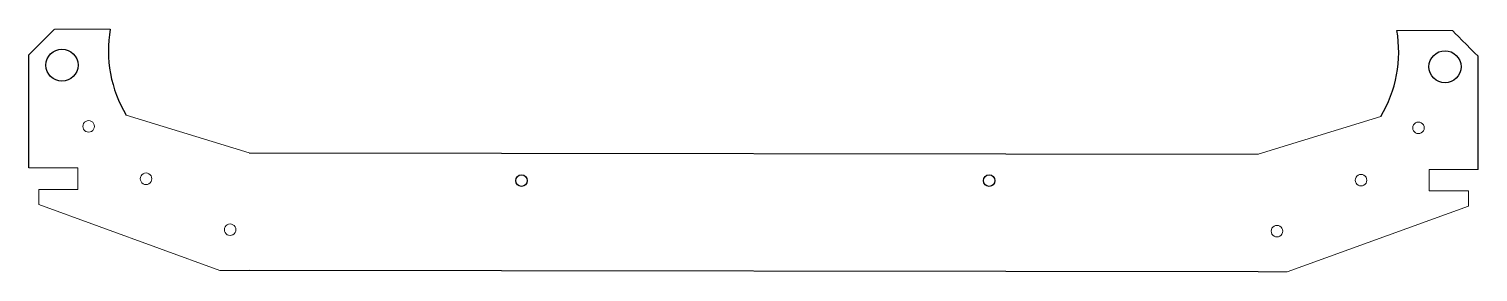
# Model space of a CAD drawing. Header units: millimetres. Extents: x 18 to 470, y 10 to 86.
import ezdxf

# ---------------------------------------------------------------- set-up
doc = ezdxf.new("R2010")
doc.units = ezdxf.units.MM
doc.layers.add('Layer 1', color=7, linetype='Continuous')

msp = doc.modelspace()

# ---------------------------------------------------------------- linework, layer by layer
for p, q in [((17.52, 42.32), (17.52, 77.61)), ((469.91, 41.85), (469.91, 77.14))]:
    msp.add_line(p, q)
for centre, radius in [((27.82, 74.34), 5), ((459.6, 73.87), 5), ((171.29, 38.36), 1.8), ((317.29, 38.36), 1.8)]:
    msp.add_circle(centre, radius)
for centre, start, end in [((81.31, 78.88), 170.0955, 211.0642), ((406.15, 78.5), 328.9358, 9.9045)]:
    msp.add_arc(centre, 39, start, end)
at = {"layer": 'Layer 1'}
for p, q in [((86.22, 47.01), (401.24, 46.56)), ((401.23, 9.88), (86.22, 10.33))]:
    msp.add_line(p, q, dxfattribs=at)
at = {"layer": 'Layer 1', "lineweight": 9}
for points in [[(17.52, 77.61), (20.03, 80.13), (25.53, 85.62), (25.53, 85.62)], [(42.89, 85.59), (42.89, 85.59), (25.56, 85.59), (25.56, 85.59)], [(444.56, 85.15), (444.56, 85.15), (461.9, 85.15), (461.9, 85.15)], [(469.91, 77.14), (467.39, 79.66), (461.9, 85.15), (461.9, 85.15)], [(34.4, 55.73), (34.4, 55.73), (34.34, 55.26), (34.34, 55.26)], [(34.34, 55.26), (34.34, 55.26), (34.4, 54.8), (34.4, 54.8)], [(34.58, 56.16), (34.58, 56.16), (34.4, 55.73), (34.4, 55.73)], [(34.4, 54.8), (34.4, 54.8), (34.58, 54.36), (34.58, 54.36)], [(34.87, 56.54), (34.87, 56.54), (34.58, 56.16), (34.58, 56.16)], [(34.58, 54.36), (34.58, 54.36), (34.87, 53.99), (34.87, 53.99)], [(35.24, 56.82), (35.24, 56.82), (34.87, 56.54), (34.87, 56.54)], [(35.68, 57.01), (35.68, 57.01), (35.24, 56.82), (35.24, 56.82)], [(36.14, 57.07), (36.14, 57.07), (35.68, 57.01), (35.68, 57.01)], [(36.61, 57.01), (36.61, 57.01), (36.14, 57.07), (36.14, 57.07)], [(37.04, 56.82), (37.04, 56.82), (36.61, 57.01), (36.61, 57.01)], [(37.42, 56.54), (37.42, 56.54), (37.04, 56.82), (37.04, 56.82)], [(37.71, 56.16), (37.71, 56.16), (37.42, 56.54), (37.42, 56.54)], [(37.42, 53.99), (37.42, 53.99), (37.71, 54.36), (37.71, 54.36)], [(37.89, 55.73), (37.89, 55.73), (37.71, 56.16), (37.71, 56.16)], [(37.71, 54.36), (37.71, 54.36), (37.89, 54.8), (37.89, 54.8)], [(37.95, 55.26), (37.95, 55.26), (37.89, 55.73), (37.89, 55.73)], [(37.89, 54.8), (37.89, 54.8), (37.95, 55.26), (37.95, 55.26)], [(47.9, 58.76), (47.9, 58.76), (86.22, 47.01), (86.22, 47.01)], [(439.55, 58.32), (439.55, 58.32), (401.24, 46.56), (401.24, 46.56)], [(449.51, 54.82), (449.51, 54.82), (449.57, 55.28), (449.57, 55.28)], [(449.57, 54.35), (449.57, 54.35), (449.51, 54.82), (449.51, 54.82)], [(449.57, 55.28), (449.57, 55.28), (449.75, 55.72), (449.75, 55.72)], [(449.75, 53.92), (449.75, 53.92), (449.57, 54.35), (449.57, 54.35)], [(449.75, 55.72), (449.75, 55.72), (450.04, 56.09), (450.04, 56.09)], [(450.04, 56.09), (450.04, 56.09), (450.41, 56.38), (450.41, 56.38)], [(450.41, 56.38), (450.41, 56.38), (450.84, 56.56), (450.84, 56.56)], [(450.84, 56.56), (450.84, 56.56), (451.31, 56.62), (451.31, 56.62)], [(451.31, 56.62), (451.31, 56.62), (451.78, 56.56), (451.78, 56.56)], [(451.78, 56.56), (451.78, 56.56), (452.21, 56.38), (452.21, 56.38)], [(452.21, 56.38), (452.21, 56.38), (452.59, 56.09), (452.59, 56.09)], [(452.59, 56.09), (452.59, 56.09), (452.87, 55.72), (452.87, 55.72)], [(452.87, 55.72), (452.87, 55.72), (453.05, 55.28), (453.05, 55.28)], [(453.05, 54.35), (453.05, 54.35), (452.87, 53.92), (452.87, 53.92)], [(453.05, 55.28), (453.05, 55.28), (453.12, 54.82), (453.12, 54.82)], [(453.12, 54.82), (453.12, 54.82), (453.05, 54.35), (453.05, 54.35)], [(34.87, 53.99), (34.87, 53.99), (35.24, 53.7), (35.24, 53.7)], [(35.24, 53.7), (35.24, 53.7), (35.68, 53.52), (35.68, 53.52)], [(35.68, 53.52), (35.68, 53.52), (36.14, 53.46), (36.14, 53.46)], [(36.14, 53.46), (36.14, 53.46), (36.61, 53.52), (36.61, 53.52)], [(36.61, 53.52), (36.61, 53.52), (37.04, 53.7), (37.04, 53.7)], [(37.04, 53.7), (37.04, 53.7), (37.42, 53.99), (37.42, 53.99)], [(450.04, 53.54), (450.04, 53.54), (449.75, 53.92), (449.75, 53.92)], [(450.41, 53.26), (450.41, 53.26), (450.04, 53.54), (450.04, 53.54)], [(450.84, 53.07), (450.84, 53.07), (450.41, 53.26), (450.41, 53.26)], [(451.31, 53.01), (451.31, 53.01), (450.84, 53.07), (450.84, 53.07)], [(451.78, 53.07), (451.78, 53.07), (451.31, 53.01), (451.31, 53.01)], [(452.21, 53.26), (452.21, 53.26), (451.78, 53.07), (451.78, 53.07)], [(452.59, 53.54), (452.59, 53.54), (452.21, 53.26), (452.21, 53.26)], [(452.87, 53.92), (452.87, 53.92), (452.59, 53.54), (452.59, 53.54)], [(32.74, 42.32), (32.74, 42.32), (17.52, 42.32), (17.52, 42.32)], [(32.77, 35.58), (32.77, 35.58), (32.77, 42.3), (32.77, 42.3)], [(54.07, 40.74), (54.07, 40.74), (53.6, 40.68), (53.6, 40.68)], [(54.54, 40.68), (54.54, 40.68), (54.07, 40.74), (54.07, 40.74)], [(454.68, 41.85), (454.68, 41.85), (469.91, 41.85), (469.91, 41.85)], [(454.68, 35.14), (454.68, 35.14), (454.68, 41.85), (454.68, 41.85)], [(52.33, 39.4), (52.33, 39.4), (52.27, 38.94), (52.27, 38.94)], [(52.27, 38.94), (52.27, 38.94), (52.33, 38.47), (52.33, 38.47)], [(52.51, 39.84), (52.51, 39.84), (52.33, 39.4), (52.33, 39.4)], [(52.33, 38.47), (52.33, 38.47), (52.51, 38.04), (52.51, 38.04)], [(52.79, 40.21), (52.79, 40.21), (52.51, 39.84), (52.51, 39.84)], [(52.51, 38.04), (52.51, 38.04), (52.79, 37.66), (52.79, 37.66)], [(53.17, 40.5), (53.17, 40.5), (52.79, 40.21), (52.79, 40.21)], [(52.79, 37.66), (52.79, 37.66), (53.17, 37.38), (53.17, 37.38)], [(53.6, 40.68), (53.6, 40.68), (53.17, 40.5), (53.17, 40.5)], [(53.17, 37.38), (53.17, 37.38), (53.6, 37.2), (53.6, 37.2)], [(53.6, 37.2), (53.6, 37.2), (54.07, 37.13), (54.07, 37.13)], [(54.07, 37.13), (54.07, 37.13), (54.54, 37.2), (54.54, 37.2)], [(54.97, 40.5), (54.97, 40.5), (54.54, 40.68), (54.54, 40.68)], [(54.54, 37.2), (54.54, 37.2), (54.97, 37.38), (54.97, 37.38)], [(55.34, 40.21), (55.34, 40.21), (54.97, 40.5), (54.97, 40.5)], [(54.97, 37.38), (54.97, 37.38), (55.34, 37.66), (55.34, 37.66)], [(55.63, 39.84), (55.63, 39.84), (55.34, 40.21), (55.34, 40.21)], [(55.34, 37.66), (55.34, 37.66), (55.63, 38.04), (55.63, 38.04)], [(55.81, 39.4), (55.81, 39.4), (55.63, 39.84), (55.63, 39.84)], [(55.63, 38.04), (55.63, 38.04), (55.81, 38.47), (55.81, 38.47)], [(55.87, 38.94), (55.87, 38.94), (55.81, 39.4), (55.81, 39.4)], [(55.81, 38.47), (55.81, 38.47), (55.87, 38.94), (55.87, 38.94)], [(431.58, 38.49), (431.58, 38.49), (431.64, 38.96), (431.64, 38.96)], [(431.64, 38.03), (431.64, 38.03), (431.58, 38.49), (431.58, 38.49)], [(431.64, 38.96), (431.64, 38.96), (431.82, 39.39), (431.82, 39.39)], [(431.82, 37.59), (431.82, 37.59), (431.64, 38.03), (431.64, 38.03)], [(431.82, 39.39), (431.82, 39.39), (432.11, 39.77), (432.11, 39.77)], [(432.11, 37.22), (432.11, 37.22), (431.82, 37.59), (431.82, 37.59)], [(432.11, 39.77), (432.11, 39.77), (432.48, 40.06), (432.48, 40.06)], [(432.48, 36.93), (432.48, 36.93), (432.11, 37.22), (432.11, 37.22)], [(432.48, 40.06), (432.48, 40.06), (432.92, 40.24), (432.92, 40.24)], [(432.92, 36.75), (432.92, 36.75), (432.48, 36.93), (432.48, 36.93)], [(432.92, 40.24), (432.92, 40.24), (433.38, 40.3), (433.38, 40.3)], [(433.38, 36.69), (433.38, 36.69), (432.92, 36.75), (432.92, 36.75)], [(433.38, 40.3), (433.38, 40.3), (433.85, 40.24), (433.85, 40.24)], [(433.85, 36.75), (433.85, 36.75), (433.38, 36.69), (433.38, 36.69)], [(433.85, 40.24), (433.85, 40.24), (434.29, 40.06), (434.29, 40.06)], [(434.29, 36.93), (434.29, 36.93), (433.85, 36.75), (433.85, 36.75)], [(434.29, 40.06), (434.29, 40.06), (434.66, 39.77), (434.66, 39.77)], [(434.66, 37.22), (434.66, 37.22), (434.29, 36.93), (434.29, 36.93)], [(434.66, 39.77), (434.66, 39.77), (434.95, 39.39), (434.95, 39.39)], [(434.95, 37.59), (434.95, 37.59), (434.66, 37.22), (434.66, 37.22)], [(434.95, 39.39), (434.95, 39.39), (435.13, 38.96), (435.13, 38.96)], [(435.13, 38.03), (435.13, 38.03), (434.95, 37.59), (434.95, 37.59)], [(435.13, 38.96), (435.13, 38.96), (435.19, 38.49), (435.19, 38.49)], [(435.19, 38.49), (435.19, 38.49), (435.13, 38.03), (435.13, 38.03)], [(20.55, 35.58), (20.55, 35.58), (32.77, 35.58), (32.77, 35.58)], [(20.55, 30.87), (20.55, 30.87), (20.55, 35.58), (20.55, 35.58)], [(466.91, 35.14), (466.91, 35.14), (454.68, 35.14), (454.68, 35.14)], [(466.91, 30.42), (466.91, 30.42), (466.91, 35.14), (466.91, 35.14)], [(77.1, 10.33), (77.1, 10.33), (20.55, 30.87), (20.55, 30.87)], [(410.35, 9.88), (410.35, 9.88), (466.91, 30.42), (466.91, 30.42)], [(78.51, 23.06), (78.51, 23.06), (78.57, 23.52), (78.57, 23.52)], [(78.57, 22.59), (78.57, 22.59), (78.51, 23.06), (78.51, 23.06)], [(78.57, 23.52), (78.57, 23.52), (78.75, 23.96), (78.75, 23.96)], [(78.75, 23.96), (78.75, 23.96), (79.04, 24.33), (79.04, 24.33)], [(79.04, 24.33), (79.04, 24.33), (79.41, 24.62), (79.41, 24.62)], [(79.41, 24.62), (79.41, 24.62), (79.84, 24.8), (79.84, 24.8)], [(79.84, 24.8), (79.84, 24.8), (80.31, 24.86), (80.31, 24.86)], [(80.31, 24.86), (80.31, 24.86), (80.78, 24.8), (80.78, 24.8)], [(80.78, 24.8), (80.78, 24.8), (81.21, 24.62), (81.21, 24.62)], [(81.21, 24.62), (81.21, 24.62), (81.59, 24.33), (81.59, 24.33)], [(81.59, 24.33), (81.59, 24.33), (81.87, 23.96), (81.87, 23.96)], [(81.87, 23.96), (81.87, 23.96), (82.05, 23.52), (82.05, 23.52)], [(82.05, 23.52), (82.05, 23.52), (82.12, 23.06), (82.12, 23.06)], [(82.12, 23.06), (82.12, 23.06), (82.05, 22.59), (82.05, 22.59)], [(405.4, 23.08), (405.4, 23.08), (405.34, 22.61), (405.34, 22.61)], [(405.58, 23.51), (405.58, 23.51), (405.4, 23.08), (405.4, 23.08)], [(405.87, 23.89), (405.87, 23.89), (405.58, 23.51), (405.58, 23.51)], [(406.24, 24.18), (406.24, 24.18), (405.87, 23.89), (405.87, 23.89)], [(406.68, 24.36), (406.68, 24.36), (406.24, 24.18), (406.24, 24.18)], [(407.14, 24.42), (407.14, 24.42), (406.68, 24.36), (406.68, 24.36)], [(407.61, 24.36), (407.61, 24.36), (407.14, 24.42), (407.14, 24.42)], [(408.04, 24.18), (408.04, 24.18), (407.61, 24.36), (407.61, 24.36)], [(408.42, 23.89), (408.42, 23.89), (408.04, 24.18), (408.04, 24.18)], [(408.71, 23.51), (408.71, 23.51), (408.42, 23.89), (408.42, 23.89)], [(408.89, 23.08), (408.89, 23.08), (408.71, 23.51), (408.71, 23.51)], [(408.95, 22.61), (408.95, 22.61), (408.89, 23.08), (408.89, 23.08)], [(78.75, 22.16), (78.75, 22.16), (78.57, 22.59), (78.57, 22.59)], [(79.04, 21.78), (79.04, 21.78), (78.75, 22.16), (78.75, 22.16)], [(79.41, 21.5), (79.41, 21.5), (79.04, 21.78), (79.04, 21.78)], [(79.84, 21.32), (79.84, 21.32), (79.41, 21.5), (79.41, 21.5)], [(80.31, 21.25), (80.31, 21.25), (79.84, 21.32), (79.84, 21.32)], [(80.78, 21.32), (80.78, 21.32), (80.31, 21.25), (80.31, 21.25)], [(81.21, 21.5), (81.21, 21.5), (80.78, 21.32), (80.78, 21.32)], [(81.59, 21.78), (81.59, 21.78), (81.21, 21.5), (81.21, 21.5)], [(81.87, 22.16), (81.87, 22.16), (81.59, 21.78), (81.59, 21.78)], [(82.05, 22.59), (82.05, 22.59), (81.87, 22.16), (81.87, 22.16)], [(405.34, 22.61), (405.34, 22.61), (405.4, 22.15), (405.4, 22.15)], [(405.4, 22.15), (405.4, 22.15), (405.58, 21.71), (405.58, 21.71)], [(405.58, 21.71), (405.58, 21.71), (405.87, 21.34), (405.87, 21.34)], [(405.87, 21.34), (405.87, 21.34), (406.24, 21.05), (406.24, 21.05)], [(406.24, 21.05), (406.24, 21.05), (406.68, 20.87), (406.68, 20.87)], [(406.68, 20.87), (406.68, 20.87), (407.14, 20.81), (407.14, 20.81)], [(407.14, 20.81), (407.14, 20.81), (407.61, 20.87), (407.61, 20.87)], [(407.61, 20.87), (407.61, 20.87), (408.04, 21.05), (408.04, 21.05)], [(408.04, 21.05), (408.04, 21.05), (408.42, 21.34), (408.42, 21.34)], [(408.42, 21.34), (408.42, 21.34), (408.71, 21.71), (408.71, 21.71)], [(408.71, 21.71), (408.71, 21.71), (408.89, 22.15), (408.89, 22.15)], [(408.89, 22.15), (408.89, 22.15), (408.95, 22.61), (408.95, 22.61)], [(86.22, 10.33), (86.22, 10.33), (77.1, 10.33), (77.1, 10.33)], [(401.23, 9.88), (401.23, 9.88), (410.35, 9.88), (410.35, 9.88)]]:
    msp.add_open_spline(points, degree=3, dxfattribs=at)
at = {"layer": 'Layer 1', "lineweight": 18}
msp.add_open_spline([(439.55, 58.32), (439.55, 58.32), (439.56, 58.35), (439.57, 58.4)], degree=3, dxfattribs=at)

doc.saveas('drawing.dxf')
